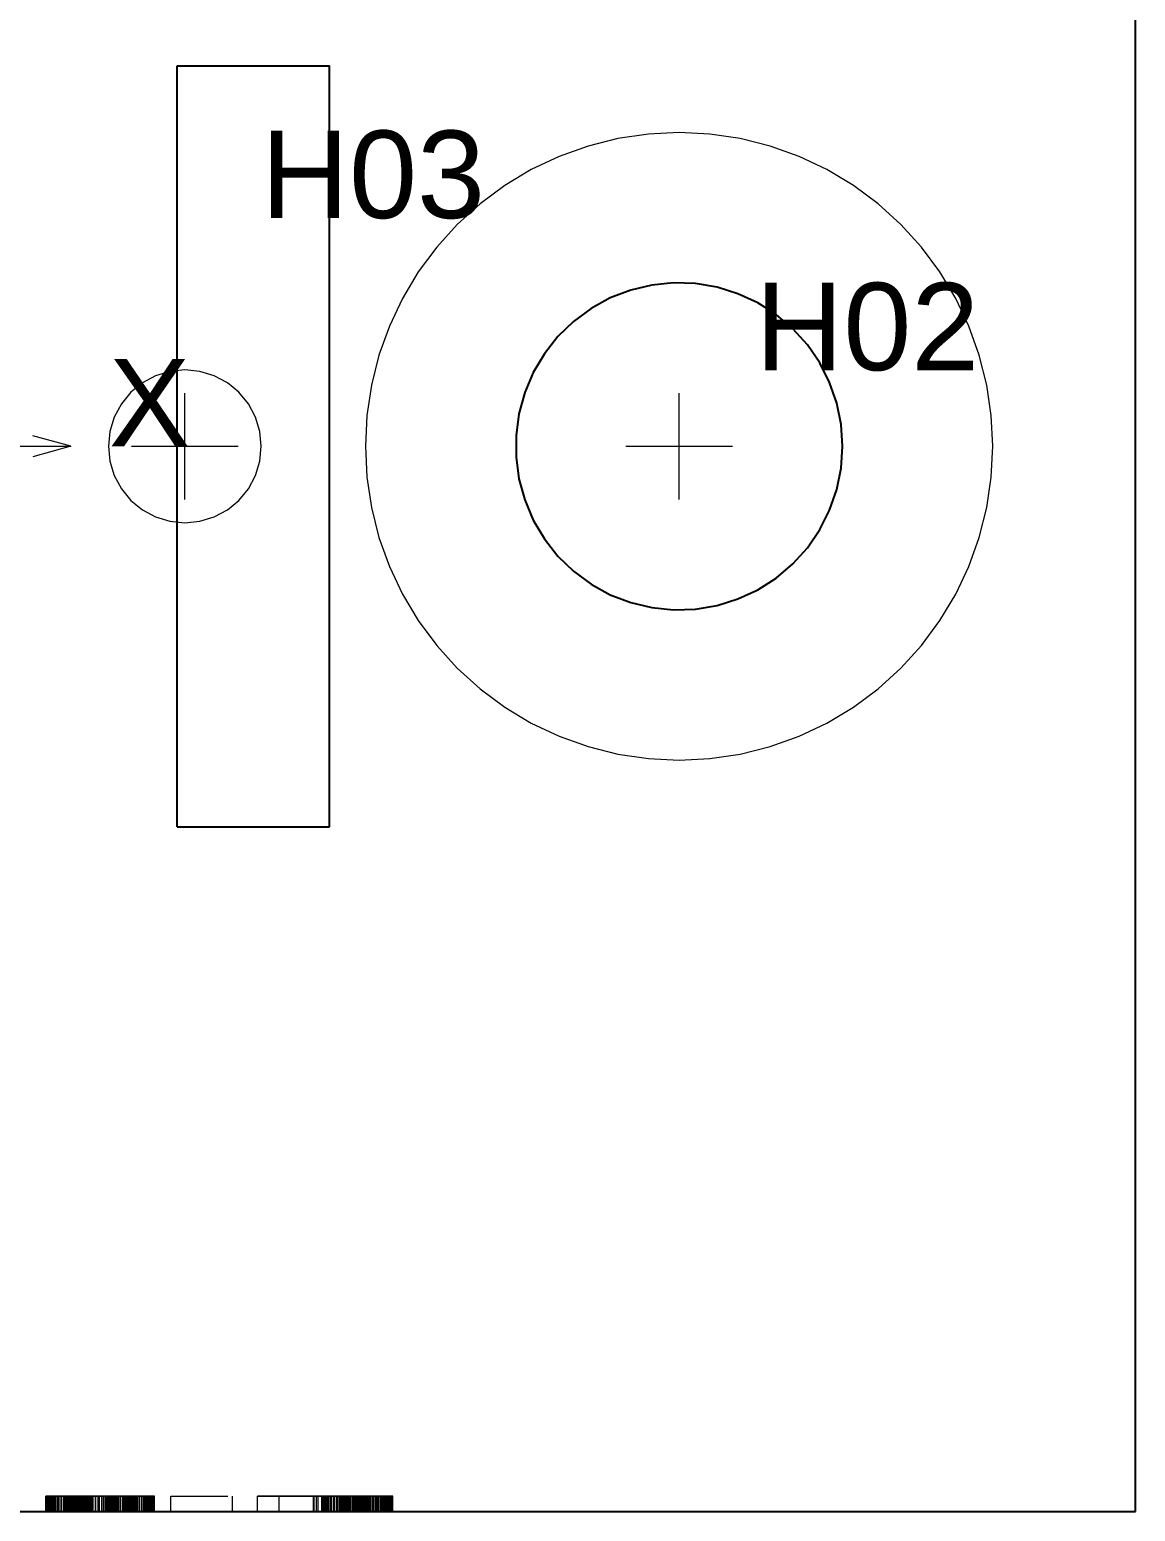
# Paper-space layout '01_三视图' of a CAD drawing. Header units: millimetres. Extents: x 8 to 451, y 8 to 289.
# Drawn here: x 166.92 to 196, y 64 to 102.95 of the extents above; entities that cross this region are included whole.
import ezdxf

# ---------------------------------------------------------------- set-up
doc = ezdxf.new("R2010")
doc.units = ezdxf.units.MM
doc.linetypes.add('WP_HIDDEN', pattern=[2.3, 1.5, -0.8])
for name, color, linetype, lineweight in [('ANNOTATIONS', 7, 'CONTINUOUS', 18), ('HIDDEN', 7, 'WP_HIDDEN', 13), ('VISIBLE', 7, 'CONTINUOUS', 25)]:
    doc.layers.add(name, color=color, linetype=linetype, lineweight=lineweight)
doc.styles.add('CJK', font='Arial Unicode.ttf')

psp = doc.layouts.new('01_三视图')

# ---------------------------------------------------------------- linework, layer by layer
at = {"layer": 'ANNOTATIONS'}
for p, q in [((171, 90.6), (171, 93.4)), ((184, 90.6), (184, 93.4)), ((161, 92), (168, 92)), ((168, 92), (167, 92.28)), ((168, 92), (167, 91.72)), ((169.6, 92), (172.4, 92)), ((182.6, 92), (185.4, 92))]:
    psp.add_line(p, q, dxfattribs=at)
at = {"layer": 'HIDDEN'}
for points in [[(192.25, 92), (192.21, 92.809), (192.091, 93.609), (191.895, 94.395), (191.622, 95.157), (191.276, 95.889), (190.86, 96.583), (190.377, 97.234), (189.834, 97.834), (189.234, 98.377), (188.583, 98.86), (187.889, 99.276), (187.157, 99.622), (186.395, 99.895), (185.609, 100.091), (184.809, 100.21), (184, 100.25), (183.191, 100.21), (182.391, 100.091), (181.605, 99.895), (180.843, 99.622), (180.111, 99.276), (179.417, 98.86), (178.766, 98.377), (178.166, 97.834), (177.623, 97.234), (177.14, 96.583), (176.724, 95.889), (176.378, 95.157), (176.105, 94.395), (175.909, 93.609), (175.79, 92.809), (175.75, 92), (175.79, 91.191), (175.909, 90.391), (176.105, 89.605), (176.378, 88.843), (176.724, 88.111), (177.14, 87.417), (177.623, 86.766), (178.166, 86.166), (178.766, 85.623), (179.417, 85.14), (180.111, 84.724), (180.843, 84.378), (181.605, 84.105), (182.391, 83.909), (183.191, 83.79), (184, 83.75), (184.809, 83.79), (185.609, 83.909), (186.395, 84.105), (187.157, 84.378), (187.889, 84.724), (188.583, 85.14), (189.234, 85.623), (189.834, 86.166), (190.377, 86.766), (190.86, 87.417), (191.276, 88.111), (191.622, 88.843), (191.895, 89.605), (192.091, 90.391), (192.21, 91.191), (192.25, 92)], [(173.01, 92), (172.971, 92.392), (172.857, 92.769), (172.671, 93.117), (172.421, 93.421), (172.117, 93.671), (171.769, 93.857), (171.392, 93.971), (171, 94.01), (170.608, 93.971), (170.231, 93.857), (169.883, 93.671), (169.579, 93.421), (169.329, 93.117), (169.143, 92.769), (169.029, 92.392), (168.99, 92), (169.029, 91.608), (169.143, 91.231), (169.329, 90.883), (169.579, 90.579), (169.883, 90.329), (170.231, 90.143), (170.608, 90.029), (171, 89.99), (171.392, 90.029), (171.769, 90.143), (172.117, 90.329), (172.421, 90.579), (172.671, 90.883), (172.857, 91.231), (172.971, 91.608), (173.01, 92)], [(167.897, 64.4), (167.342, 64.4)], [(167.342, 64), (167.342, 64.4)], [(167.342, 64.4), (167.349, 64.4)], [(167.349, 64), (167.349, 64.4)], [(167.349, 64.4), (167.36, 64.4)], [(167.36, 64), (167.36, 64.4)], [(167.36, 64.4), (167.373, 64.4)], [(167.373, 64), (167.373, 64.4)], [(167.373, 64.4), (167.388, 64.4)], [(167.388, 64), (167.388, 64.4)], [(167.388, 64.4), (167.406, 64.4)], [(167.406, 64), (167.406, 64.4)], [(167.406, 64.4), (167.426, 64.4)], [(167.426, 64), (167.426, 64.4)], [(167.426, 64.4), (167.449, 64.4)], [(167.436, 64), (167.436, 64.4)], [(167.436, 64.4), (167.932, 64.4)], [(167.853, 64.4), (167.436, 64.4)], [(167.449, 64), (167.449, 64.4)], [(167.449, 64.4), (167.474, 64.4)], [(167.474, 64), (167.474, 64.4)], [(167.474, 64.4), (167.502, 64.4)], [(167.502, 64), (167.502, 64.4)], [(167.502, 64.4), (167.532, 64.4)], [(167.532, 64), (167.532, 64.4)], [(167.532, 64.4), (167.565, 64.4)], [(167.565, 64), (167.565, 64.4)], [(167.565, 64.4), (167.6, 64.4)], [(167.6, 64), (167.6, 64.4)], [(167.6, 64.4), (167.638, 64.4)], [(167.638, 64), (167.638, 64.4)], [(167.638, 64.4), (167.678, 64.4)], [(167.678, 64), (167.678, 64.4)], [(167.678, 64.4), (167.721, 64.4)], [(167.721, 64), (167.721, 64.4)], [(167.721, 64.4), (167.766, 64.4)], [(167.766, 64), (167.766, 64.4)], [(167.766, 64.4), (167.814, 64.4)], [(167.814, 64), (167.814, 64.4)], [(167.814, 64.4), (167.863, 64.4)], [(167.853, 64), (167.853, 64.4)], [(169.996, 64.4), (167.853, 64.4)], [(167.863, 64), (167.863, 64.4)], [(167.863, 64.4), (167.913, 64.4)], [(167.897, 64), (167.897, 64.4)], [(167.915, 64.4), (167.897, 64.4)], [(167.913, 64), (167.913, 64.4)], [(167.913, 64.4), (167.966, 64.4)], [(167.915, 64), (167.915, 64.4)], [(167.938, 64.4), (167.915, 64.4)], [(167.932, 64), (167.932, 64.4)], [(167.932, 64.4), (167.963, 64.4)], [(167.938, 64), (167.938, 64.4)], [(167.966, 64.4), (167.938, 64.4)], [(167.963, 64), (167.963, 64.4)], [(167.963, 64.4), (167.997, 64.4)], [(167.966, 64), (167.966, 64.4)], [(168, 64.4), (167.966, 64.4)], [(167.966, 64), (167.966, 64.4)], [(167.966, 64.4), (168.02, 64.4)], [(167.997, 64), (167.997, 64.4)], [(167.997, 64.4), (168.033, 64.4)], [(168, 64), (168, 64.4)], [(168.038, 64.4), (168, 64.4)], [(168.02, 64), (168.02, 64.4)], [(168.02, 64.4), (168.076, 64.4)], [(168.033, 64), (168.033, 64.4)], [(168.033, 64.4), (168.072, 64.4)], [(168.038, 64), (168.038, 64.4)], [(168.081, 64.4), (168.038, 64.4)], [(168.044, 64), (168.044, 64.4)], [(168.044, 64.4), (168.276, 64.4)], [(168.142, 64.4), (168.044, 64.4)], [(168.072, 64), (168.072, 64.4)], [(168.072, 64.4), (168.114, 64.4)], [(168.076, 64), (168.076, 64.4)], [(168.076, 64.4), (168.133, 64.4)], [(168.081, 64), (168.081, 64.4)], [(168.13, 64.4), (168.081, 64.4)], [(168.114, 64), (168.114, 64.4)], [(168.114, 64.4), (168.158, 64.4)], [(168.13, 64), (168.13, 64.4)], [(168.184, 64.4), (168.13, 64.4)], [(168.133, 64), (168.133, 64.4)], [(168.133, 64.4), (168.192, 64.4)], [(168.142, 64), (168.142, 64.4)], [(168.24, 64.4), (168.142, 64.4)], [(168.158, 64), (168.158, 64.4)], [(168.158, 64.4), (168.206, 64.4)], [(168.184, 64), (168.184, 64.4)], [(168.241, 64.4), (168.184, 64.4)], [(168.192, 64), (168.192, 64.4)], [(168.192, 64.4), (168.253, 64.4)], [(168.206, 64), (168.206, 64.4)], [(168.206, 64.4), (168.256, 64.4)], [(168.24, 64), (168.24, 64.4)], [(168.34, 64.4), (168.24, 64.4)], [(168.241, 64), (168.241, 64.4)], [(168.302, 64.4), (168.241, 64.4)], [(168.253, 64), (168.253, 64.4)], [(168.253, 64.4), (168.315, 64.4)], [(168.256, 64), (168.256, 64.4)], [(168.256, 64.4), (168.308, 64.4)], [(168.276, 64), (168.276, 64.4)], [(168.276, 64.4), (169.996, 64.4)], [(168.302, 64), (168.302, 64.4)], [(168.365, 64.4), (168.302, 64.4)], [(168.308, 64), (168.308, 64.4)], [(168.308, 64.4), (168.362, 64.4)], [(168.315, 64), (168.315, 64.4)], [(168.315, 64.4), (168.38, 64.4)], [(168.34, 64), (168.34, 64.4)], [(168.442, 64.4), (168.34, 64.4)], [(168.362, 64), (168.362, 64.4)], [(168.362, 64.4), (168.417, 64.4)], [(168.365, 64), (168.365, 64.4)], [(168.432, 64.4), (168.365, 64.4)], [(168.38, 64), (168.38, 64.4)], [(168.38, 64.4), (168.446, 64.4)], [(168.417, 64), (168.417, 64.4)], [(168.417, 64.4), (168.474, 64.4)], [(168.432, 64), (168.432, 64.4)], [(168.501, 64.4), (168.432, 64.4)], [(168.442, 64), (168.442, 64.4)], [(168.544, 64.4), (168.442, 64.4)], [(168.446, 64), (168.446, 64.4)], [(168.446, 64.4), (168.513, 64.4)], [(168.474, 64), (168.474, 64.4)], [(168.474, 64.4), (168.532, 64.4)], [(168.501, 64), (168.501, 64.4)], [(168.573, 64.4), (168.501, 64.4)], [(168.513, 64), (168.513, 64.4)], [(168.513, 64.4), (168.582, 64.4)], [(168.532, 64), (168.532, 64.4)], [(168.532, 64.4), (168.592, 64.4)], [(168.544, 64), (168.544, 64.4)], [(168.648, 64.4), (168.544, 64.4)], [(168.573, 64), (168.573, 64.4)], [(168.648, 64.4), (168.573, 64.4)], [(168.582, 64), (168.582, 64.4)], [(168.582, 64.4), (168.653, 64.4)], [(168.592, 64), (168.592, 64.4)], [(168.592, 64.4), (168.654, 64.4)], [(168.648, 64), (168.648, 64.4)], [(168.726, 64.4), (168.648, 64.4)], [(168.648, 64), (168.648, 64.4)], [(168.752, 64.4), (168.648, 64.4)], [(168.653, 64), (168.653, 64.4)], [(168.653, 64.4), (168.726, 64.4)], [(168.654, 64), (168.654, 64.4)], [(168.654, 64.4), (168.717, 64.4)], [(168.717, 64), (168.717, 64.4)], [(168.717, 64.4), (168.818, 64.4)], [(168.726, 64), (168.726, 64.4)], [(168.82, 64.4), (168.726, 64.4)], [(168.726, 64.4), (168.814, 64.4)], [(168.752, 64), (168.752, 64.4)], [(168.858, 64.4), (168.752, 64.4)], [(168.814, 64), (168.814, 64.4)], [(168.814, 64.4), (168.901, 64.4)], [(168.818, 64), (168.818, 64.4)], [(168.818, 64.4), (168.913, 64.4)], [(168.82, 64), (168.82, 64.4)], [(168.91, 64.4), (168.82, 64.4)], [(168.858, 64), (168.858, 64.4)], [(168.928, 64.4), (168.858, 64.4)], [(168.901, 64), (168.901, 64.4)], [(168.901, 64.4), (168.984, 64.4)], [(168.91, 64), (168.91, 64.4)], [(168.953, 64.4), (168.91, 64.4)], [(168.913, 64), (168.913, 64.4)], [(168.913, 64.4), (169.004, 64.4)], [(168.928, 64), (168.928, 64.4)], [(168.997, 64.4), (168.928, 64.4)], [(168.953, 64), (168.953, 64.4)], [(168.996, 64.4), (168.953, 64.4)], [(168.984, 64), (168.984, 64.4)], [(168.984, 64.4), (169.066, 64.4)], [(168.996, 64), (168.996, 64.4)], [(169.038, 64.4), (168.996, 64.4)], [(168.997, 64), (168.997, 64.4)], [(169.064, 64.4), (168.997, 64.4)], [(169.004, 64), (169.004, 64.4)], [(169.004, 64.4), (169.089, 64.4)], [(169.038, 64), (169.038, 64.4)], [(169.079, 64.4), (169.038, 64.4)], [(169.064, 64), (169.064, 64.4)], [(169.129, 64.4), (169.064, 64.4)], [(169.066, 64), (169.066, 64.4)], [(169.066, 64.4), (169.145, 64.4)], [(169.079, 64), (169.079, 64.4)], [(169.119, 64.4), (169.079, 64.4)], [(169.089, 64), (169.089, 64.4)], [(169.089, 64.4), (169.17, 64.4)], [(169.119, 64), (169.119, 64.4)], [(169.158, 64.4), (169.119, 64.4)], [(169.194, 64.4), (169.129, 64.4)], [(169.129, 64), (169.129, 64.4)], [(169.145, 64), (169.145, 64.4)], [(169.145, 64.4), (169.221, 64.4)], [(169.158, 64), (169.158, 64.4)], [(169.233, 64.4), (169.158, 64.4)], [(169.17, 64), (169.17, 64.4)], [(169.17, 64.4), (169.246, 64.4)], [(169.257, 64.4), (169.194, 64.4)], [(169.194, 64), (169.194, 64.4)], [(169.221, 64), (169.221, 64.4)], [(169.221, 64.4), (169.296, 64.4)], [(169.233, 64), (169.233, 64.4)], [(169.305, 64.4), (169.233, 64.4)], [(169.246, 64), (169.246, 64.4)], [(169.246, 64.4), (169.317, 64.4)], [(169.318, 64.4), (169.257, 64.4)], [(169.257, 64), (169.257, 64.4)], [(169.296, 64), (169.296, 64.4)], [(169.296, 64.4), (169.367, 64.4)], [(169.305, 64), (169.305, 64.4)], [(169.373, 64.4), (169.305, 64.4)], [(169.317, 64), (169.317, 64.4)], [(169.317, 64.4), (169.383, 64.4)], [(169.378, 64.4), (169.318, 64.4)], [(169.318, 64), (169.318, 64.4)], [(169.367, 64), (169.367, 64.4)], [(169.367, 64.4), (169.437, 64.4)], [(169.373, 64), (169.373, 64.4)], [(169.405, 64.4), (169.373, 64.4)], [(169.437, 64.4), (169.378, 64.4)], [(169.378, 64), (169.378, 64.4)], [(169.383, 64), (169.383, 64.4)], [(169.383, 64.4), (169.414, 64.4)], [(169.405, 64), (169.405, 64.4)], [(169.435, 64.4), (169.405, 64.4)], [(169.414, 64), (169.414, 64.4)], [(169.414, 64.4), (169.442, 64.4)], [(169.435, 64), (169.435, 64.4)], [(169.462, 64.4), (169.435, 64.4)], [(169.437, 64), (169.437, 64.4)], [(169.437, 64.4), (169.504, 64.4)], [(169.495, 64.4), (169.437, 64.4)], [(169.437, 64), (169.437, 64.4)], [(169.442, 64), (169.442, 64.4)], [(169.442, 64.4), (169.469, 64.4)], [(169.462, 64), (169.462, 64.4)], [(169.488, 64.4), (169.462, 64.4)], [(169.469, 64), (169.469, 64.4)], [(169.469, 64.4), (169.494, 64.4)], [(169.488, 64), (169.488, 64.4)], [(169.512, 64.4), (169.488, 64.4)], [(169.494, 64), (169.494, 64.4)], [(169.494, 64.4), (169.517, 64.4)], [(169.551, 64.4), (169.495, 64.4)], [(169.495, 64), (169.495, 64.4)], [(169.504, 64), (169.504, 64.4)], [(169.504, 64.4), (169.569, 64.4)], [(169.512, 64), (169.512, 64.4)], [(169.534, 64.4), (169.512, 64.4)], [(169.517, 64), (169.517, 64.4)], [(169.517, 64.4), (169.538, 64.4)], [(169.534, 64), (169.534, 64.4)], [(169.553, 64.4), (169.534, 64.4)], [(169.538, 64), (169.538, 64.4)], [(169.538, 64.4), (169.557, 64.4)], [(169.606, 64.4), (169.551, 64.4)], [(169.551, 64), (169.551, 64.4)], [(169.553, 64), (169.553, 64.4)], [(169.571, 64.4), (169.553, 64.4)], [(169.557, 64), (169.557, 64.4)], [(169.557, 64.4), (169.574, 64.4)], [(169.569, 64), (169.569, 64.4)], [(169.569, 64.4), (169.631, 64.4)], [(169.571, 64), (169.571, 64.4)], [(169.6, 64.4), (169.571, 64.4)], [(169.574, 64), (169.574, 64.4)], [(169.574, 64.4), (169.601, 64.4)], [(169.6, 64), (169.6, 64.4)], [(169.621, 64.4), (169.6, 64.4)], [(169.601, 64), (169.601, 64.4)], [(169.601, 64.4), (169.621, 64.4)], [(169.659, 64.4), (169.606, 64.4)], [(169.606, 64), (169.606, 64.4)], [(169.621, 64), (169.621, 64.4)], [(169.633, 64.4), (169.621, 64.4)], [(169.621, 64), (169.621, 64.4)], [(169.621, 64.4), (169.633, 64.4)], [(169.631, 64), (169.631, 64.4)], [(169.631, 64.4), (169.691, 64.4)], [(169.633, 64), (169.633, 64.4)], [(169.637, 64.4), (169.633, 64.4)], [(169.633, 64), (169.633, 64.4)], [(169.633, 64.4), (169.637, 64.4)], [(169.637, 64), (169.637, 64.4)], [(169.711, 64.4), (169.659, 64.4)], [(169.659, 64), (169.659, 64.4)], [(169.691, 64), (169.691, 64.4)], [(169.691, 64.4), (169.749, 64.4)], [(169.761, 64.4), (169.711, 64.4)], [(169.711, 64), (169.711, 64.4)], [(169.749, 64), (169.749, 64.4)], [(169.749, 64.4), (169.805, 64.4)], [(169.811, 64.4), (169.761, 64.4)], [(169.761, 64), (169.761, 64.4)], [(169.805, 64), (169.805, 64.4)], [(169.805, 64.4), (169.858, 64.4)], [(169.858, 64.4), (169.811, 64.4)], [(169.811, 64), (169.811, 64.4)], [(169.858, 64), (169.858, 64.4)], [(169.858, 64.4), (169.899, 64.4)], [(169.901, 64.4), (169.858, 64.4)], [(169.858, 64), (169.858, 64.4)], [(169.899, 64), (169.899, 64.4)], [(169.899, 64.4), (169.937, 64.4)], [(169.942, 64.4), (169.901, 64.4)], [(169.901, 64), (169.901, 64.4)], [(169.937, 64), (169.937, 64.4)], [(169.937, 64.4), (169.973, 64.4)], [(169.98, 64.4), (169.942, 64.4)], [(169.942, 64), (169.942, 64.4)], [(169.973, 64), (169.973, 64.4)], [(169.973, 64.4), (170.007, 64.4)], [(170.015, 64.4), (169.98, 64.4)], [(169.98, 64), (169.98, 64.4)], [(169.996, 64), (169.996, 64.4)], [(170.007, 64), (170.007, 64.4)], [(170.007, 64.4), (170.037, 64.4)], [(170.047, 64.4), (170.015, 64.4)], [(170.015, 64), (170.015, 64.4)], [(170.037, 64), (170.037, 64.4)], [(170.037, 64.4), (170.065, 64.4)], [(170.076, 64.4), (170.047, 64.4)], [(170.047, 64), (170.047, 64.4)], [(170.065, 64), (170.065, 64.4)], [(170.065, 64.4), (170.091, 64.4)], [(170.102, 64.4), (170.076, 64.4)], [(170.076, 64), (170.076, 64.4)], [(170.091, 64), (170.091, 64.4)], [(170.091, 64.4), (170.113, 64.4)], [(170.124, 64.4), (170.102, 64.4)], [(170.102, 64), (170.102, 64.4)], [(170.113, 64), (170.113, 64.4)], [(170.113, 64.4), (170.133, 64.4)], [(170.144, 64.4), (170.124, 64.4)], [(170.124, 64), (170.124, 64.4)], [(170.133, 64), (170.133, 64.4)], [(170.133, 64.4), (170.151, 64.4)], [(170.161, 64.4), (170.144, 64.4)], [(170.144, 64), (170.144, 64.4)], [(170.151, 64), (170.151, 64.4)], [(170.151, 64.4), (170.165, 64.4)], [(170.174, 64.4), (170.161, 64.4)], [(170.161, 64), (170.161, 64.4)], [(170.165, 64), (170.165, 64.4)], [(170.165, 64.4), (170.177, 64.4)], [(170.185, 64.4), (170.174, 64.4)], [(170.174, 64), (170.174, 64.4)], [(170.177, 64), (170.177, 64.4)], [(170.177, 64.4), (170.187, 64.4)], [(170.192, 64.4), (170.185, 64.4)], [(170.185, 64), (170.185, 64.4)], [(170.187, 64), (170.187, 64.4)], [(170.187, 64.4), (170.193, 64.4)], [(170.197, 64.4), (170.192, 64.4)], [(170.192, 64), (170.192, 64.4)], [(170.193, 64), (170.193, 64.4)], [(170.193, 64.4), (170.197, 64.4)], [(170.197, 64), (170.197, 64.4)], [(170.197, 64.4), (170.198, 64.4)], [(170.198, 64.4), (170.197, 64.4)], [(170.197, 64), (170.197, 64.4)], [(170.198, 64), (170.198, 64.4)], [(170.631, 64), (170.631, 64.4)], [(170.631, 64.4), (172.256, 64.4)], [(172.256, 64), (172.256, 64.4)], [(172.908, 64), (172.908, 64.4)], [(172.908, 64.4), (174.463, 64.4)], [(174.393, 64.4), (172.908, 64.4)], [(173.479, 64.4), (174.384, 64.4)], [(174.399, 64.4), (173.479, 64.4)], [(173.479, 64), (173.479, 64.4)], [(174.384, 64.4), (174.507, 64.4)], [(174.384, 64), (174.384, 64.4)], [(174.393, 64), (174.393, 64.4)], [(174.629, 64.4), (174.393, 64.4)], [(174.502, 64.4), (174.399, 64.4)], [(174.399, 64), (174.399, 64.4)], [(174.463, 64), (174.463, 64.4)], [(174.463, 64.4), (174.653, 64.4)], [(174.6, 64.4), (174.502, 64.4)], [(174.502, 64), (174.502, 64.4)], [(174.507, 64.4), (174.621, 64.4)], [(174.507, 64), (174.507, 64.4)], [(174.692, 64.4), (174.6, 64.4)], [(174.6, 64), (174.6, 64.4)], [(174.621, 64.4), (174.726, 64.4)], [(174.621, 64), (174.621, 64.4)], [(174.629, 64), (174.629, 64.4)], [(174.836, 64.4), (174.629, 64.4)], [(174.653, 64), (174.653, 64.4)], [(174.653, 64.4), (174.744, 64.4)], [(174.779, 64.4), (174.692, 64.4)], [(174.692, 64), (174.692, 64.4)], [(174.726, 64.4), (174.823, 64.4)], [(174.726, 64), (174.726, 64.4)], [(174.744, 64), (174.744, 64.4)], [(174.744, 64.4), (174.832, 64.4)], [(174.86, 64.4), (174.779, 64.4)], [(174.779, 64), (174.779, 64.4)], [(174.823, 64.4), (174.91, 64.4)], [(174.823, 64), (174.823, 64.4)], [(174.832, 64), (174.832, 64.4)], [(174.832, 64.4), (174.917, 64.4)], [(174.836, 64), (174.836, 64.4)], [(174.928, 64.4), (174.836, 64.4)], [(174.935, 64.4), (174.86, 64.4)], [(174.86, 64), (174.86, 64.4)], [(174.91, 64.4), (174.99, 64.4)], [(174.91, 64), (174.91, 64.4)], [(174.917, 64), (174.917, 64.4)], [(174.917, 64.4), (174.999, 64.4)], [(174.928, 64), (174.928, 64.4)], [(175.013, 64.4), (174.928, 64.4)], [(175.004, 64.4), (174.935, 64.4)], [(174.935, 64), (174.935, 64.4)], [(174.99, 64.4), (175.06, 64.4)], [(174.99, 64), (174.99, 64.4)], [(174.999, 64), (174.999, 64.4)], [(174.999, 64.4), (175.079, 64.4)], [(175.067, 64.4), (175.004, 64.4)], [(175.004, 64), (175.004, 64.4)], [(175.013, 64), (175.013, 64.4)], [(175.09, 64.4), (175.013, 64.4)], [(175.06, 64.4), (175.122, 64.4)], [(175.06, 64), (175.06, 64.4)], [(175.126, 64.4), (175.067, 64.4)], [(175.067, 64), (175.067, 64.4)], [(175.079, 64), (175.079, 64.4)], [(175.079, 64.4), (175.155, 64.4)], [(175.09, 64), (175.09, 64.4)], [(175.16, 64.4), (175.09, 64.4)], [(175.122, 64.4), (175.2, 64.4)], [(175.122, 64), (175.122, 64.4)], [(175.182, 64.4), (175.126, 64.4)], [(175.126, 64), (175.126, 64.4)], [(175.155, 64), (175.155, 64.4)], [(175.155, 64.4), (175.229, 64.4)], [(175.16, 64), (175.16, 64.4)], [(175.251, 64.4), (175.16, 64.4)], [(175.235, 64.4), (175.182, 64.4)], [(175.182, 64), (175.182, 64.4)], [(175.2, 64.4), (175.274, 64.4)], [(175.2, 64), (175.2, 64.4)], [(175.229, 64), (175.229, 64.4)], [(175.229, 64.4), (175.301, 64.4)], [(175.285, 64.4), (175.235, 64.4)], [(175.235, 64), (175.235, 64.4)], [(175.251, 64), (175.251, 64.4)], [(175.338, 64.4), (175.251, 64.4)], [(175.274, 64.4), (175.346, 64.4)], [(175.274, 64), (175.274, 64.4)], [(175.332, 64.4), (175.285, 64.4)], [(175.285, 64), (175.285, 64.4)], [(175.301, 64), (175.301, 64.4)], [(175.301, 64.4), (175.369, 64.4)], [(175.376, 64.4), (175.332, 64.4)], [(175.332, 64), (175.332, 64.4)], [(175.338, 64), (175.338, 64.4)], [(175.422, 64.4), (175.338, 64.4)], [(175.346, 64.4), (175.415, 64.4)], [(175.346, 64), (175.346, 64.4)], [(175.369, 64), (175.369, 64.4)], [(175.369, 64.4), (175.435, 64.4)], [(175.416, 64.4), (175.376, 64.4)], [(175.376, 64), (175.376, 64.4)], [(175.415, 64.4), (175.481, 64.4)], [(175.415, 64), (175.415, 64.4)], [(175.454, 64.4), (175.416, 64.4)], [(175.416, 64), (175.416, 64.4)], [(175.422, 64), (175.422, 64.4)], [(175.503, 64.4), (175.422, 64.4)], [(175.435, 64), (175.435, 64.4)], [(175.435, 64.4), (175.498, 64.4)], [(175.503, 64.4), (175.454, 64.4)], [(175.454, 64), (175.454, 64.4)], [(175.481, 64.4), (175.544, 64.4)], [(175.481, 64), (175.481, 64.4)], [(175.498, 64), (175.498, 64.4)], [(175.498, 64.4), (175.558, 64.4)], [(175.503, 64), (175.503, 64.4)], [(175.58, 64.4), (175.503, 64.4)], [(175.55, 64.4), (175.503, 64.4)], [(175.503, 64), (175.503, 64.4)], [(175.544, 64.4), (175.604, 64.4)], [(175.544, 64), (175.544, 64.4)], [(175.593, 64.4), (175.55, 64.4)], [(175.55, 64), (175.55, 64.4)], [(175.558, 64), (175.558, 64.4)], [(175.558, 64.4), (175.615, 64.4)], [(175.58, 64), (175.58, 64.4)], [(175.654, 64.4), (175.58, 64.4)], [(175.634, 64.4), (175.593, 64.4)], [(175.593, 64), (175.593, 64.4)], [(175.604, 64.4), (175.661, 64.4)], [(175.604, 64), (175.604, 64.4)], [(175.615, 64), (175.615, 64.4)], [(175.615, 64.4), (175.67, 64.4)], [(175.672, 64.4), (175.634, 64.4)], [(175.634, 64), (175.634, 64.4)], [(175.654, 64), (175.654, 64.4)], [(175.725, 64.4), (175.654, 64.4)], [(175.661, 64.4), (175.688, 64.4)], [(175.661, 64), (175.661, 64.4)], [(175.67, 64), (175.67, 64.4)], [(175.67, 64.4), (175.723, 64.4)], [(175.708, 64.4), (175.672, 64.4)], [(175.672, 64), (175.672, 64.4)], [(175.688, 64.4), (175.713, 64.4)], [(175.688, 64), (175.688, 64.4)], [(175.74, 64.4), (175.708, 64.4)], [(175.708, 64), (175.708, 64.4)], [(175.713, 64.4), (175.736, 64.4)], [(175.713, 64), (175.713, 64.4)], [(175.723, 64), (175.723, 64.4)], [(175.723, 64.4), (175.774, 64.4)], [(175.725, 64), (175.725, 64.4)], [(175.792, 64.4), (175.725, 64.4)], [(175.736, 64.4), (175.758, 64.4)], [(175.736, 64), (175.736, 64.4)], [(175.77, 64.4), (175.74, 64.4)], [(175.74, 64), (175.74, 64.4)], [(175.758, 64.4), (175.778, 64.4)], [(175.758, 64), (175.758, 64.4)], [(175.796, 64.4), (175.77, 64.4)], [(175.77, 64), (175.77, 64.4)], [(175.774, 64), (175.774, 64.4)], [(175.774, 64.4), (175.825, 64.4)], [(175.778, 64.4), (175.796, 64.4)], [(175.778, 64), (175.778, 64.4)], [(175.792, 64), (175.792, 64.4)], [(175.874, 64.4), (175.792, 64.4)], [(175.796, 64.4), (175.827, 64.4)], [(175.819, 64.4), (175.796, 64.4)], [(175.796, 64), (175.796, 64.4)], [(175.796, 64), (175.796, 64.4)], [(175.839, 64.4), (175.819, 64.4)], [(175.819, 64), (175.819, 64.4)], [(175.825, 64), (175.825, 64.4)], [(175.825, 64.4), (175.874, 64.4)], [(175.827, 64.4), (175.852, 64.4)], [(175.827, 64), (175.827, 64.4)], [(175.855, 64.4), (175.839, 64.4)], [(175.839, 64), (175.839, 64.4)], [(175.852, 64.4), (175.869, 64.4)], [(175.852, 64), (175.852, 64.4)], [(175.867, 64.4), (175.855, 64.4)], [(175.855, 64), (175.855, 64.4)], [(175.876, 64.4), (175.867, 64.4)], [(175.867, 64), (175.867, 64.4)], [(175.869, 64.4), (175.879, 64.4)], [(175.869, 64), (175.869, 64.4)], [(175.874, 64), (175.874, 64.4)], [(175.952, 64.4), (175.874, 64.4)], [(175.874, 64), (175.874, 64.4)], [(175.874, 64.4), (175.923, 64.4)], [(175.881, 64.4), (175.876, 64.4)], [(175.876, 64), (175.876, 64.4)], [(175.879, 64.4), (175.883, 64.4)], [(175.879, 64), (175.879, 64.4)], [(175.883, 64.4), (175.881, 64.4)], [(175.881, 64), (175.881, 64.4)], [(175.883, 64), (175.883, 64.4)], [(175.923, 64), (175.923, 64.4)], [(175.923, 64.4), (175.97, 64.4)], [(175.952, 64), (175.952, 64.4)], [(176.023, 64.4), (175.952, 64.4)], [(175.97, 64), (175.97, 64.4)], [(175.97, 64.4), (176.017, 64.4)], [(176.017, 64), (176.017, 64.4)], [(176.017, 64.4), (176.062, 64.4)], [(176.023, 64), (176.023, 64.4)], [(176.09, 64.4), (176.023, 64.4)], [(176.062, 64), (176.062, 64.4)], [(176.062, 64.4), (176.106, 64.4)], [(176.09, 64), (176.09, 64.4)], [(176.151, 64.4), (176.09, 64.4)], [(176.106, 64), (176.106, 64.4)], [(176.106, 64.4), (176.148, 64.4)], [(176.148, 64), (176.148, 64.4)], [(176.148, 64.4), (176.188, 64.4)], [(176.151, 64), (176.151, 64.4)], [(176.207, 64.4), (176.151, 64.4)], [(176.188, 64), (176.188, 64.4)], [(176.188, 64.4), (176.225, 64.4)], [(176.207, 64), (176.207, 64.4)], [(176.257, 64.4), (176.207, 64.4)], [(176.225, 64), (176.225, 64.4)], [(176.225, 64.4), (176.261, 64.4)], [(176.257, 64), (176.257, 64.4)], [(176.302, 64.4), (176.257, 64.4)], [(176.261, 64), (176.261, 64.4)], [(176.261, 64.4), (176.295, 64.4)], [(176.295, 64), (176.295, 64.4)], [(176.295, 64.4), (176.326, 64.4)], [(176.302, 64), (176.302, 64.4)], [(176.341, 64.4), (176.302, 64.4)], [(176.326, 64), (176.326, 64.4)], [(176.326, 64.4), (176.356, 64.4)], [(176.341, 64), (176.341, 64.4)], [(176.376, 64.4), (176.341, 64.4)], [(176.356, 64), (176.356, 64.4)], [(176.356, 64.4), (176.383, 64.4)], [(176.376, 64), (176.376, 64.4)], [(176.405, 64.4), (176.376, 64.4)], [(176.383, 64), (176.383, 64.4)], [(176.383, 64.4), (176.406, 64.4)], [(176.405, 64), (176.405, 64.4)], [(176.429, 64.4), (176.405, 64.4)], [(176.406, 64), (176.406, 64.4)], [(176.406, 64.4), (176.426, 64.4)], [(176.426, 64), (176.426, 64.4)], [(176.426, 64.4), (176.442, 64.4)], [(176.429, 64), (176.429, 64.4)], [(176.447, 64.4), (176.429, 64.4)], [(176.442, 64), (176.442, 64.4)], [(176.442, 64.4), (176.455, 64.4)], [(176.447, 64), (176.447, 64.4)], [(176.46, 64.4), (176.447, 64.4)], [(176.455, 64), (176.455, 64.4)], [(176.455, 64.4), (176.464, 64.4)], [(176.46, 64), (176.46, 64.4)], [(176.468, 64.4), (176.46, 64.4)], [(176.464, 64), (176.464, 64.4)], [(176.464, 64.4), (176.469, 64.4)], [(176.468, 64), (176.468, 64.4)], [(176.471, 64.4), (176.468, 64.4)], [(176.469, 64), (176.469, 64.4)], [(176.469, 64.4), (176.471, 64.4)], [(176.471, 64), (176.471, 64.4)], [(167.342, 64), (167.897, 64)], [(167.349, 64), (167.342, 64)], [(167.36, 64), (167.349, 64)], [(167.373, 64), (167.36, 64)], [(167.388, 64), (167.373, 64)], [(167.406, 64), (167.388, 64)], [(167.426, 64), (167.406, 64)], [(167.449, 64), (167.426, 64)], [(167.436, 64), (167.853, 64)], [(167.932, 64), (167.436, 64)], [(167.474, 64), (167.449, 64)], [(167.502, 64), (167.474, 64)], [(167.532, 64), (167.502, 64)], [(167.565, 64), (167.532, 64)], [(167.6, 64), (167.565, 64)], [(167.638, 64), (167.6, 64)], [(167.678, 64), (167.638, 64)], [(167.721, 64), (167.678, 64)], [(167.766, 64), (167.721, 64)], [(167.814, 64), (167.766, 64)], [(167.863, 64), (167.814, 64)], [(167.853, 64), (169.996, 64)], [(167.913, 64), (167.863, 64)], [(167.897, 64), (167.915, 64)], [(167.966, 64), (167.913, 64)], [(167.915, 64), (167.938, 64)], [(167.963, 64), (167.932, 64)], [(167.938, 64), (167.966, 64)], [(167.997, 64), (167.963, 64)], [(168.02, 64), (167.966, 64)], [(167.966, 64), (168, 64)], [(168.033, 64), (167.997, 64)], [(168, 64), (168.038, 64)], [(168.076, 64), (168.02, 64)], [(168.072, 64), (168.033, 64)], [(168.038, 64), (168.081, 64)], [(168.044, 64), (168.142, 64)], [(168.276, 64), (168.044, 64)], [(168.114, 64), (168.072, 64)], [(168.133, 64), (168.076, 64)], [(168.081, 64), (168.13, 64)], [(168.158, 64), (168.114, 64)], [(168.13, 64), (168.184, 64)], [(168.192, 64), (168.133, 64)], [(168.142, 64), (168.24, 64)], [(168.206, 64), (168.158, 64)], [(168.184, 64), (168.241, 64)], [(168.253, 64), (168.192, 64)], [(168.256, 64), (168.206, 64)], [(168.24, 64), (168.34, 64)], [(168.241, 64), (168.302, 64)], [(168.315, 64), (168.253, 64)], [(168.308, 64), (168.256, 64)], [(169.996, 64), (168.276, 64)], [(168.302, 64), (168.365, 64)], [(168.362, 64), (168.308, 64)], [(168.38, 64), (168.315, 64)], [(168.34, 64), (168.442, 64)], [(168.417, 64), (168.362, 64)], [(168.365, 64), (168.432, 64)], [(168.446, 64), (168.38, 64)], [(168.474, 64), (168.417, 64)], [(168.432, 64), (168.501, 64)], [(168.442, 64), (168.544, 64)], [(168.513, 64), (168.446, 64)], [(168.532, 64), (168.474, 64)], [(168.501, 64), (168.573, 64)], [(168.582, 64), (168.513, 64)], [(168.592, 64), (168.532, 64)], [(168.544, 64), (168.648, 64)], [(168.573, 64), (168.648, 64)], [(168.653, 64), (168.582, 64)], [(168.654, 64), (168.592, 64)], [(168.648, 64), (168.752, 64)], [(168.648, 64), (168.726, 64)], [(168.726, 64), (168.653, 64)], [(168.717, 64), (168.654, 64)], [(168.818, 64), (168.717, 64)], [(168.814, 64), (168.726, 64)], [(168.726, 64), (168.82, 64)], [(168.752, 64), (168.858, 64)], [(168.901, 64), (168.814, 64)], [(168.913, 64), (168.818, 64)], [(168.82, 64), (168.91, 64)], [(168.858, 64), (168.928, 64)], [(168.984, 64), (168.901, 64)], [(168.91, 64), (168.953, 64)], [(169.004, 64), (168.913, 64)], [(168.928, 64), (168.997, 64)], [(168.953, 64), (168.996, 64)], [(169.066, 64), (168.984, 64)], [(168.996, 64), (169.038, 64)], [(168.997, 64), (169.064, 64)], [(169.089, 64), (169.004, 64)], [(169.038, 64), (169.079, 64)], [(169.064, 64), (169.129, 64)], [(169.145, 64), (169.066, 64)], [(169.079, 64), (169.119, 64)], [(169.17, 64), (169.089, 64)], [(169.119, 64), (169.158, 64)], [(169.129, 64), (169.194, 64)], [(169.221, 64), (169.145, 64)], [(169.158, 64), (169.233, 64)], [(169.246, 64), (169.17, 64)], [(169.194, 64), (169.257, 64)], [(169.296, 64), (169.221, 64)], [(169.233, 64), (169.305, 64)], [(169.317, 64), (169.246, 64)], [(169.257, 64), (169.318, 64)], [(169.367, 64), (169.296, 64)], [(169.305, 64), (169.373, 64)], [(169.383, 64), (169.317, 64)], [(169.318, 64), (169.378, 64)], [(169.437, 64), (169.367, 64)], [(169.373, 64), (169.405, 64)], [(169.378, 64), (169.437, 64)], [(169.414, 64), (169.383, 64)], [(169.405, 64), (169.435, 64)], [(169.442, 64), (169.414, 64)], [(169.435, 64), (169.462, 64)], [(169.504, 64), (169.437, 64)], [(169.437, 64), (169.495, 64)], [(169.469, 64), (169.442, 64)], [(169.462, 64), (169.488, 64)], [(169.494, 64), (169.469, 64)], [(169.488, 64), (169.512, 64)], [(169.517, 64), (169.494, 64)], [(169.495, 64), (169.551, 64)], [(169.569, 64), (169.504, 64)], [(169.512, 64), (169.534, 64)], [(169.538, 64), (169.517, 64)], [(169.534, 64), (169.553, 64)], [(169.557, 64), (169.538, 64)], [(169.551, 64), (169.606, 64)], [(169.553, 64), (169.571, 64)], [(169.574, 64), (169.557, 64)], [(169.631, 64), (169.569, 64)], [(169.571, 64), (169.6, 64)], [(169.601, 64), (169.574, 64)], [(169.6, 64), (169.621, 64)], [(169.621, 64), (169.601, 64)], [(169.606, 64), (169.659, 64)], [(169.633, 64), (169.621, 64)], [(169.621, 64), (169.633, 64)], [(169.691, 64), (169.631, 64)], [(169.637, 64), (169.633, 64)], [(169.633, 64), (169.637, 64)], [(169.659, 64), (169.711, 64)], [(169.749, 64), (169.691, 64)], [(169.711, 64), (169.761, 64)], [(169.805, 64), (169.749, 64)], [(169.761, 64), (169.811, 64)], [(169.858, 64), (169.805, 64)], [(169.811, 64), (169.858, 64)], [(169.899, 64), (169.858, 64)], [(169.858, 64), (169.901, 64)], [(169.937, 64), (169.899, 64)], [(169.901, 64), (169.942, 64)], [(169.973, 64), (169.937, 64)], [(169.942, 64), (169.98, 64)], [(170.007, 64), (169.973, 64)], [(169.98, 64), (170.015, 64)], [(170.037, 64), (170.007, 64)], [(170.015, 64), (170.047, 64)], [(170.065, 64), (170.037, 64)], [(170.047, 64), (170.076, 64)], [(170.091, 64), (170.065, 64)], [(170.076, 64), (170.102, 64)], [(170.113, 64), (170.091, 64)], [(170.102, 64), (170.124, 64)], [(170.133, 64), (170.113, 64)], [(170.124, 64), (170.144, 64)], [(170.151, 64), (170.133, 64)], [(170.144, 64), (170.161, 64)], [(170.165, 64), (170.151, 64)], [(170.161, 64), (170.174, 64)], [(170.177, 64), (170.165, 64)], [(170.174, 64), (170.185, 64)], [(170.187, 64), (170.177, 64)], [(170.185, 64), (170.192, 64)], [(170.193, 64), (170.187, 64)], [(170.192, 64), (170.197, 64)], [(170.197, 64), (170.193, 64)], [(170.198, 64), (170.197, 64)], [(170.197, 64), (170.198, 64)], [(172.256, 64), (170.631, 64)], [(174.463, 64), (172.908, 64)], [(172.908, 64), (174.393, 64)], [(174.384, 64), (173.479, 64)], [(173.479, 64), (174.399, 64)], [(174.507, 64), (174.384, 64)], [(174.393, 64), (174.629, 64)], [(174.399, 64), (174.502, 64)], [(174.653, 64), (174.463, 64)], [(174.502, 64), (174.6, 64)], [(174.621, 64), (174.507, 64)], [(174.6, 64), (174.692, 64)], [(174.726, 64), (174.621, 64)], [(174.629, 64), (174.836, 64)], [(174.744, 64), (174.653, 64)], [(174.692, 64), (174.779, 64)], [(174.823, 64), (174.726, 64)], [(174.832, 64), (174.744, 64)], [(174.779, 64), (174.86, 64)], [(174.91, 64), (174.823, 64)], [(174.917, 64), (174.832, 64)], [(174.836, 64), (174.928, 64)], [(174.86, 64), (174.935, 64)], [(174.99, 64), (174.91, 64)], [(174.999, 64), (174.917, 64)], [(174.928, 64), (175.013, 64)], [(174.935, 64), (175.004, 64)], [(175.06, 64), (174.99, 64)], [(175.079, 64), (174.999, 64)], [(175.004, 64), (175.067, 64)], [(175.013, 64), (175.09, 64)], [(175.122, 64), (175.06, 64)], [(175.067, 64), (175.126, 64)], [(175.155, 64), (175.079, 64)], [(175.09, 64), (175.16, 64)], [(175.2, 64), (175.122, 64)], [(175.126, 64), (175.182, 64)], [(175.229, 64), (175.155, 64)], [(175.16, 64), (175.251, 64)], [(175.182, 64), (175.235, 64)], [(175.274, 64), (175.2, 64)], [(175.301, 64), (175.229, 64)], [(175.235, 64), (175.285, 64)], [(175.251, 64), (175.338, 64)], [(175.346, 64), (175.274, 64)], [(175.285, 64), (175.332, 64)], [(175.369, 64), (175.301, 64)], [(175.332, 64), (175.376, 64)], [(175.338, 64), (175.422, 64)], [(175.415, 64), (175.346, 64)], [(175.435, 64), (175.369, 64)], [(175.376, 64), (175.416, 64)], [(175.481, 64), (175.415, 64)], [(175.416, 64), (175.454, 64)], [(175.422, 64), (175.503, 64)], [(175.498, 64), (175.435, 64)], [(175.454, 64), (175.503, 64)], [(175.544, 64), (175.481, 64)], [(175.558, 64), (175.498, 64)], [(175.503, 64), (175.58, 64)], [(175.503, 64), (175.55, 64)], [(175.604, 64), (175.544, 64)], [(175.55, 64), (175.593, 64)], [(175.615, 64), (175.558, 64)], [(175.58, 64), (175.654, 64)], [(175.593, 64), (175.634, 64)], [(175.661, 64), (175.604, 64)], [(175.67, 64), (175.615, 64)], [(175.634, 64), (175.672, 64)], [(175.654, 64), (175.725, 64)], [(175.688, 64), (175.661, 64)], [(175.723, 64), (175.67, 64)], [(175.672, 64), (175.708, 64)], [(175.713, 64), (175.688, 64)], [(175.708, 64), (175.74, 64)], [(175.736, 64), (175.713, 64)], [(175.774, 64), (175.723, 64)], [(175.725, 64), (175.792, 64)], [(175.758, 64), (175.736, 64)], [(175.74, 64), (175.77, 64)], [(175.778, 64), (175.758, 64)], [(175.77, 64), (175.796, 64)], [(175.825, 64), (175.774, 64)], [(175.796, 64), (175.778, 64)], [(175.792, 64), (175.874, 64)], [(175.827, 64), (175.796, 64)], [(175.796, 64), (175.819, 64)], [(175.819, 64), (175.839, 64)], [(175.874, 64), (175.825, 64)], [(175.852, 64), (175.827, 64)], [(175.839, 64), (175.855, 64)], [(175.869, 64), (175.852, 64)], [(175.855, 64), (175.867, 64)], [(175.867, 64), (175.876, 64)], [(175.879, 64), (175.869, 64)], [(175.923, 64), (175.874, 64)], [(175.874, 64), (175.952, 64)], [(175.876, 64), (175.881, 64)], [(175.883, 64), (175.879, 64)], [(175.881, 64), (175.883, 64)], [(175.97, 64), (175.923, 64)], [(175.952, 64), (176.023, 64)], [(176.017, 64), (175.97, 64)], [(176.062, 64), (176.017, 64)], [(176.023, 64), (176.09, 64)], [(176.106, 64), (176.062, 64)], [(176.09, 64), (176.151, 64)], [(176.148, 64), (176.106, 64)], [(176.188, 64), (176.148, 64)], [(176.151, 64), (176.207, 64)], [(176.225, 64), (176.188, 64)], [(176.207, 64), (176.257, 64)], [(176.261, 64), (176.225, 64)], [(176.257, 64), (176.302, 64)], [(176.295, 64), (176.261, 64)], [(176.326, 64), (176.295, 64)], [(176.302, 64), (176.341, 64)], [(176.356, 64), (176.326, 64)], [(176.341, 64), (176.376, 64)], [(176.383, 64), (176.356, 64)], [(176.376, 64), (176.405, 64)], [(176.406, 64), (176.383, 64)], [(176.405, 64), (176.429, 64)], [(176.426, 64), (176.406, 64)], [(176.442, 64), (176.426, 64)], [(176.429, 64), (176.447, 64)], [(176.455, 64), (176.442, 64)], [(176.447, 64), (176.46, 64)], [(176.464, 64), (176.455, 64)], [(176.46, 64), (176.468, 64)], [(176.469, 64), (176.464, 64)], [(176.468, 64), (176.471, 64)], [(176.471, 64), (176.469, 64)]]:
    psp.add_lwpolyline(points, dxfattribs=at)
at = {"layer": 'VISIBLE'}
for points in [[(196, 64), (196, 120)], [(170.8, 82), (170.8, 102)], [(170.8, 102), (174.8, 102)], [(174.8, 82), (174.8, 102)], [(188.3, 92), (188.262, 92.573), (188.147, 93.136), (187.959, 93.679), (187.7, 94.191), (187.375, 94.665), (186.989, 95.091), (186.551, 95.462), (186.067, 95.771), (185.545, 96.013), (184.997, 96.183), (184.43, 96.278), (183.856, 96.298), (183.285, 96.24), (182.726, 96.107), (182.19, 95.9), (181.686, 95.624), (181.224, 95.284), (180.811, 94.884), (180.455, 94.434), (180.162, 93.939), (179.938, 93.411), (179.786, 92.856), (179.71, 92.287), (179.71, 91.713), (179.786, 91.144), (179.938, 90.589), (180.162, 90.061), (180.455, 89.566), (180.811, 89.116), (181.224, 88.716), (181.686, 88.376), (182.19, 88.1), (182.726, 87.893), (183.285, 87.76), (183.856, 87.702), (184.43, 87.722), (184.997, 87.817), (185.545, 87.987), (186.067, 88.229), (186.551, 88.538), (186.989, 88.909), (187.375, 89.335), (187.7, 89.809), (187.959, 90.321), (188.147, 90.864), (188.262, 91.427), (188.3, 92)], [(170.8, 82), (174.8, 82)], [(126, 64), (196, 64)]]:
    psp.add_lwpolyline(points, dxfattribs=at)

# ---------------------------------------------------------------- texts
at = {"layer": 'ANNOTATIONS', "style": 'CJK'}
for s, p in [('H03', (173, 98)), ('H02', (186, 94)), ('X', (169, 92))]:
    psp.add_text(s, height=2.3, dxfattribs=at).set_placement(p)

doc.saveas('drawing.dxf')
